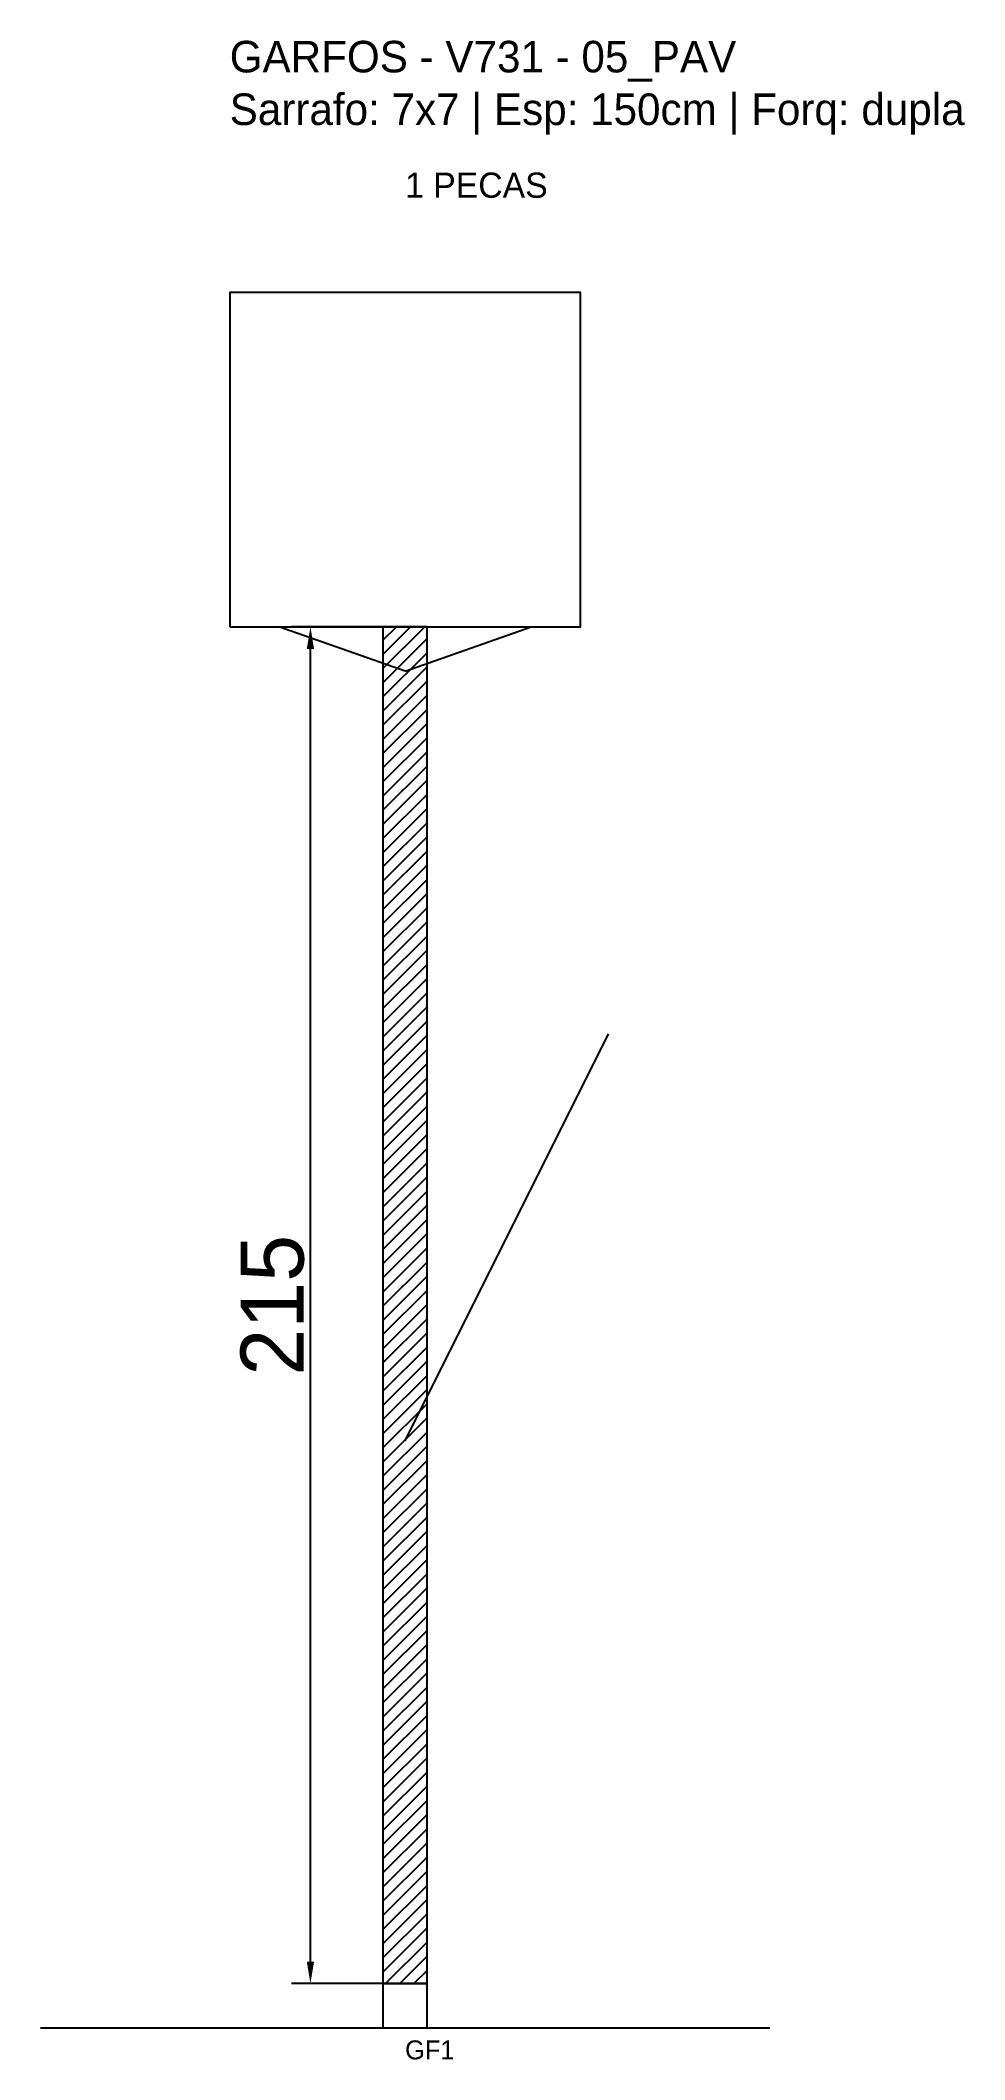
# Model space of a CAD drawing. Header units: metres. Extents: x -30 to 116, y -12 to 308.
import ezdxf

# ---------------------------------------------------------------- set-up
doc = ezdxf.new("R2010")
doc.units = ezdxf.units.M
for name, color, linetype in [('BARRA_ANCORAGEM', 1, 'Continuous'), ('COTA', 241, 'Continuous'), ('GARFOS OK', 3, 'Continuous'), ('NOME DA VIGA', 6, 'Continuous'), ('SARR_7x7', 40, 'Continuous'), ('VIGAS', 3, 'Continuous')]:
    doc.layers.add(name, color=color, linetype=linetype)
doc.dimstyles.new('EZ DXF', dxfattribs={"dimtxt": 10, "dimasz": 3.5, "dimexe": 3, "dimexo": 1.5, "dimgap": 1, "dimtad": 1, "dimdec": 1, "dimdsep": 46, "dimcen": 2.5, "dimazin": 3, "dimtfac": 1, "dimtmove": 0, "dimatfit": 3})

msp = doc.modelspace()

# ---------------------------------------------------------------- hatches: boundary and pattern name
at = {"layer": 'COTA'}
h = msp.add_hatch(dxfattribs=at)
h.set_pattern_fill('ANSI31', scale=0.5)
h.paths.add_polyline_path([(24.29, 0), (31.29, 0), (31.29, 215), (24.29, 215)])

# ---------------------------------------------------------------- linework, layer by layer
at = {"layer": 'BARRA_ANCORAGEM'}
msp.add_line((27.79, 86), (60.04, 150.5), dxfattribs=at)
at = {"layer": 'GARFOS OK'}
for p, q in [((27.79, 208), (7.79, 215)), ((7.79, 215), (47.79, 215)), ((27.79, 208), (47.79, 215))]:
    msp.add_line(p, q, dxfattribs=at)
at = {"layer": 'GARFOS OK', "linetype": 'CONTINUOUS'}
msp.add_line((-30, -7), (85.58, -7), dxfattribs=at)
at = {"layer": 'GARFOS OK'}
msp.add_lwpolyline([(24.29, 0), (31.29, 0), (31.29, 215), (24.29, 215), (24.29, 0)], dxfattribs=at)
at = {"layer": 'SARR_7x7'}
msp.add_lwpolyline([(24.29, -7), (31.29, -7), (31.29, 0), (24.29, 0), (24.29, -7)], dxfattribs=at)
at = {"layer": 'VIGAS'}
msp.add_lwpolyline([(0, 215), (55.58, 215), (55.58, 268), (0, 268), (0, 215)], dxfattribs=at)

# ---------------------------------------------------------------- texts
at = {"layer": 'NOME DA VIGA'}
for s, height, p in [('1 PECAS', 4, (27.79, 283)), ('GF1', 3, (27.79, -12))]:
    msp.add_text(s, height=height, dxfattribs=at).set_placement(p)
at = {"layer": 'NOME DA VIGA', "insert": (0, 293), "char_height": 5, "attachment_point": 7}
msp.add_mtext('GARFOS - V731 - 05_PAV\\PSarrafo: 7x7 | Esp: 150cm | Forq: dupla', dxfattribs=at)

# ---------------------------------------------------------------- dimensions: what is measured, and where the dimension line sits
at = {"layer": 'COTA'}
msp.add_linear_dim(base=(12.79, 0), p1=(27.79, 0), p2=(27.79, 215), angle=90, dimstyle='EZ DXF', dxfattribs=at).render()

doc.saveas('drawing.dxf')
